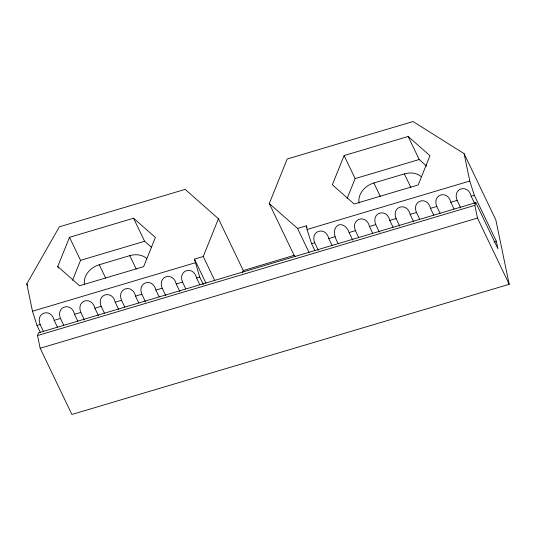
<?xml version="1.0" encoding="UTF-8"?>
<svg xmlns="http://www.w3.org/2000/svg" width="536" height="536" viewBox="0 0 536 536"><rect width="100%" height="100%" fill="white"/><g stroke="black" fill="none" stroke-linecap="round" stroke-linejoin="round"><path stroke-width="0.8" d="M464.109 153.671L495.827 219.881L509.2 284.288L71.891 414.469L40.167 348.253L37.527 335.549L38.525 332.829L475.834 202.635L497.904 248.697L496.376 241.327L474.306 195.265L469.784 181.034L464.109 153.671L413.055 121.531L287.202 158.998L269.286 203.533L294.117 255.357L295.37 256.463M509.2 284.288L477.476 218.058L474.836 205.355L475.834 202.635M57.754 266.519L69.506 237.307L133.578 218.232L155.386 237.455L143.635 266.667L79.562 285.742L57.754 266.519L58.464 268.007M72.501 280.328L80.541 260.342L69.506 237.307M214.769 280.549L203.251 256.516L218.447 218.742L185.148 189.382L59.342 226.835L26.8 283.872L32.482 311.228L36.997 325.459L40.254 332.253M242.346 272.871L243.277 270.559L218.447 218.742M344.092 155.561L332.34 184.773L354.149 203.995L418.221 184.92L429.973 155.708L408.164 136.486L344.092 155.561L355.127 178.589L347.087 198.581M36.997 325.459L40.146 324.521L43.403 331.315M338.337 243.512C334.739 238.46 331.576 228.162 338.98 224.805C343.864 223.72 347.777 228.316 349.117 232.537L355.422 230.661L358.678 237.455M355.422 230.661C350.531 218.346 366.544 213.844 369.451 226.48L375.756 224.604L379.374 232.155M243.277 270.559L294.117 255.357M80.541 260.342L144.613 241.267L151.467 247.304M355.127 178.589L419.199 159.514L426.676 166.106M84.413 284.08A18.693 14.988 -25.6 0 1 99.267 264.73L129.779 255.652A18.693 14.988 -25.6 0 1 146.73 258.473M359.14 203.111A18.693 14.988 -25.6 0 1 373.86 182.984L404.365 173.899A18.693 14.988 -25.6 0 1 421.323 176.726M203.332 284.569L199.714 277.012L194.441 259.143L203.251 256.516M269.286 203.533L297.547 228.443L306.311 225.837L307.028 227.338M32.482 311.228L195.198 262.781M314.84 250.506L311.584 243.713L307.068 229.475L469.784 181.034M40.146 324.521C35.262 312.207 51.268 307.704 54.183 320.34L60.488 318.464L63.744 325.258M60.488 318.464C55.603 306.15 71.61 301.647 74.524 314.284L80.829 312.408L84.447 319.959M80.829 312.408C75.945 300.093 91.951 295.591 94.865 308.234L101.17 306.351L104.426 313.151M101.17 306.351C96.286 294.036 112.292 289.534 115.207 302.177L121.511 300.301L124.767 307.095M121.511 300.301C116.627 287.986 132.633 283.484 135.541 296.12L141.846 294.244L145.464 301.795M141.846 294.244C136.961 281.929 152.968 277.427 155.882 290.063L162.187 288.187L165.805 295.738M162.187 288.187C157.303 275.873 173.309 271.37 176.223 284.006L182.528 282.13L185.784 288.931M182.528 282.13C177.644 269.816 193.65 265.313 196.565 277.956L199.714 277.012M311.584 243.713L314.733 242.775L318.344 250.325M314.733 242.775C309.855 230.46 325.855 225.951 328.769 238.594L335.08 236.718M375.756 224.604C370.872 212.29 386.878 207.787 389.793 220.423L396.097 218.547L399.715 226.098M396.097 218.547C391.213 206.233 407.219 201.73 410.134 214.373L416.438 212.49L419.695 219.291M416.438 212.49C411.554 200.176 427.56 195.674 430.475 208.316L436.78 206.44L440.036 213.234M436.78 206.44C431.895 194.126 447.902 189.623 450.81 202.26L457.114 200.384L460.732 207.935M457.114 200.384C452.23 188.069 468.236 183.567 471.151 196.203L474.306 195.265M37.527 335.549L474.836 205.355M40.167 348.253L477.476 218.058M494.011 242.031L496.376 241.327M410.134 214.373L413.752 221.924M369.451 226.48L372.714 233.274M349.117 232.537L352.735 240.088M74.524 314.284L77.78 321.084M471.151 196.203L474.769 203.754M450.81 202.26L454.066 209.053M408.164 136.486L419.199 159.514M430.475 208.316L433.725 215.11M404.365 173.899L410.79 187.299M373.86 182.984L380.279 196.384M389.793 220.423L393.042 227.224M328.769 238.594L332.019 245.394M297.547 228.443L309.058 252.476M194.441 259.143L205.958 283.169M196.565 277.956L199.821 284.75M176.223 284.006L179.841 291.557M133.578 218.232L144.613 241.267M155.882 290.063L159.138 296.864M129.779 255.652L136.204 269.052M135.541 296.12L138.797 302.914M99.267 264.73L105.693 278.137M115.207 302.177L118.825 309.728M94.865 308.234L98.483 315.784M54.183 320.34L57.439 327.141M26.8 283.872L27.524 285.38M306.311 225.837L307.068 229.475"/></g></svg>
